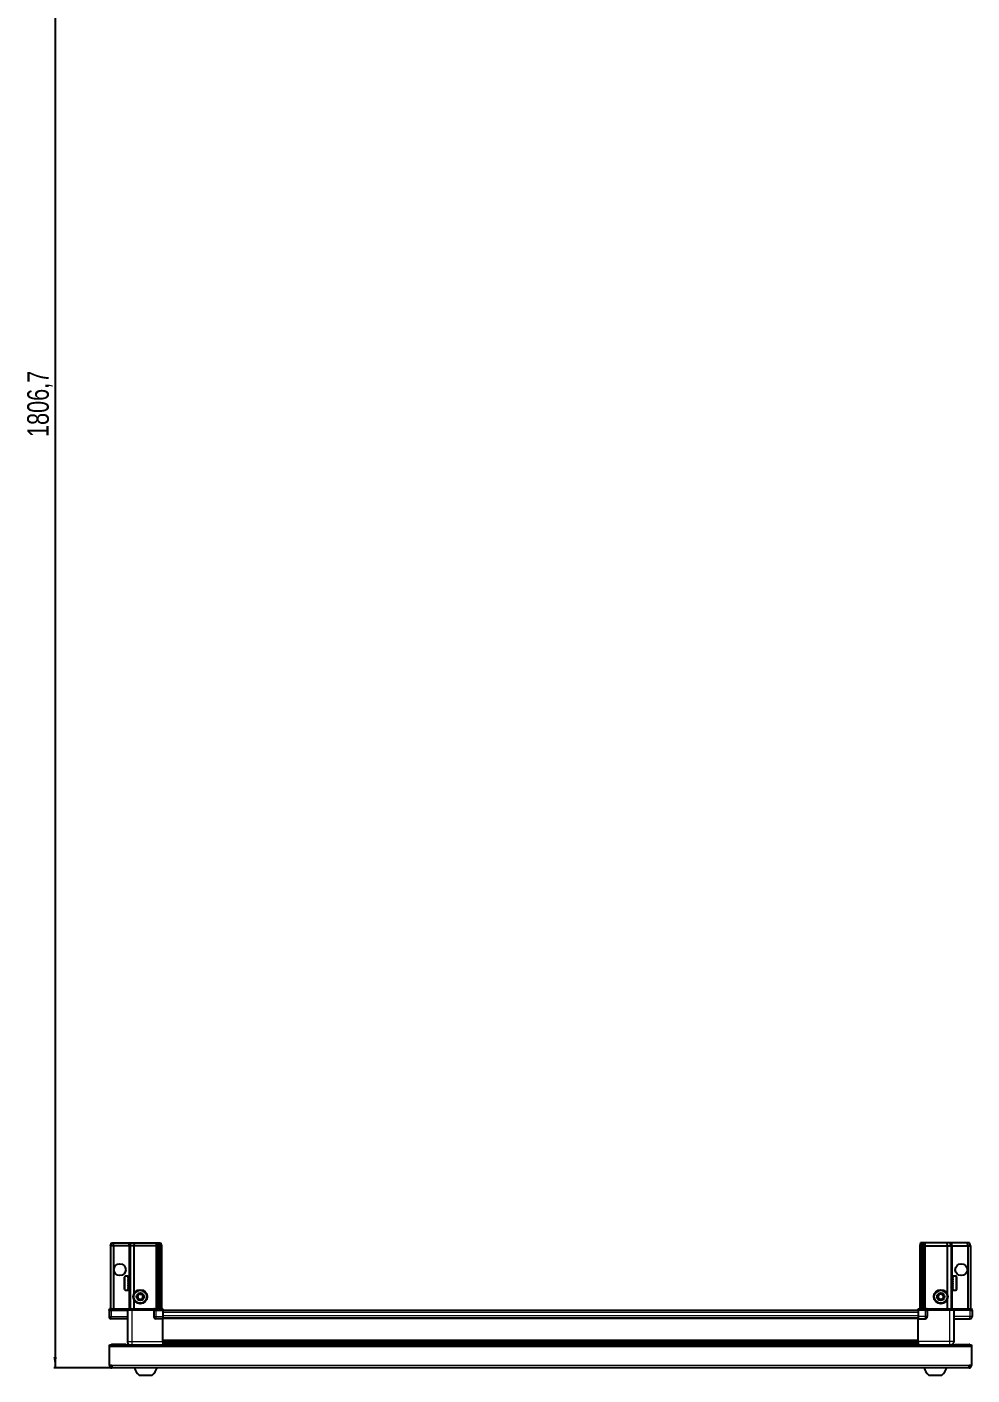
# Model space of a CAD drawing. Header units: millimetres. Extents: x 834 to 4645, y -697 to 1802.
# Drawn here: x 882 to 1758, y -697 to 553 of the extents above; entities that cross this region are included whole.
import ezdxf

# ---------------------------------------------------------------- set-up
doc = ezdxf.new("R2010")
doc.units = ezdxf.units.MM
doc.layers.add('FORMAT', color=7, linetype='Continuous')
doc.styles.add('SLDTEXTSTYLE0', font='TXT', dxfattribs={"width": 0.75})
doc.dimstyles.new('SLDDIMSTYLE0', dxfattribs={"dimtxt": 20, "dimasz": 10, "dimexe": 0, "dimexo": 0.0625, "dimgap": 5, "dimtad": 2, "dimdec": 1, "dimrnd": 1e-09, "dimzin": 12, "dimdsep": 46, "dimtxsty": 'SLDTEXTSTYLE0', "dimsah": 1, "dimcen": 0.09, "dimadec": 0, "dimazin": 3, "dimtfac": 1, "dimtofl": 0, "dimtmove": 0, "dimatfit": 3, "dimfxl": 0, "dimfrac": 2, "dimtolj": 1, "dimtzin": 12, "dimarcsym": 0})

# ---------------------------------------------------------------- blocks, each defined once
blk = doc.blocks.new('_D_8')
at = {"layer": 'FORMAT'}
for p, q in [((959.9, 1116.7), (906.8, 1116.7)), ((907.8, 1116.7), (907.8, -690)), ((960.4, -690), (906.8, -690))]:
    blk.add_line(p, q, dxfattribs=at)
for points in [[(907.8, 1116.7), (906.3, 1106.7), (909.4, 1106.7)], [(907.8, -690), (909.4, -680), (906.3, -680)]]:
    blk.add_solid(points, dxfattribs=at)
at = {"layer": 'FORMAT', "insert": (882, 172.7), "char_height": 20, "attachment_point": 1, "rotation": 90, "style": 'SLDTEXTSTYLE0'}
blk.add_mtext('1806,7', dxfattribs=at)

msp = doc.modelspace()

# ---------------------------------------------------------------- linework, layer by layer
at = {"color": 7, "linetype": 'Continuous', "lineweight": 25}
for p, q in [((959.32, -577.03), (960.13, -574.03)), ((960.13, -574.03), (961.98, -574.03)), ((961.82, -577.03), (961.98, -574.03)), ((961.98, -574.03), (976.32, -574.03)), ((976.32, -574.03), (978.13, -574.03)), ((977.32, -577.03), (978.13, -574.03)), ((978.13, -574.03), (981.16, -574.03)), ((981.16, -574.03), (980.82, -577.03)), ((981.16, -574.03), (1001.32, -574.03)), ((1001.32, -574.03), (1003.13, -574.03)), ((1003.13, -574.03), (1002.32, -577.03)), ((1003.13, -574.03), (1003.87, -574.03)), ((1003.87, -574.03), (1003.32, -577.03)), ((1003.87, -574.03), (1004.37, -574.03)), ((1004.37, -574.03), (1004.82, -577.03)), ((1004.37, -574.03), (1005.52, -574.03)), ((1005.52, -574.03), (1006.32, -577.03)), ((1710.13, -574.03), (1709.32, -577.03)), ((1711.28, -574.03), (1710.13, -574.03)), ((1711.28, -574.03), (1710.82, -577.03)), ((1711.78, -574.03), (1711.28, -574.03)), ((1711.78, -574.03), (1712.32, -577.03)), ((1712.52, -574.03), (1711.78, -574.03)), ((1712.52, -574.03), (1713.32, -577.03)), ((1714.32, -574.03), (1712.52, -574.03)), ((1734.49, -574.03), (1714.32, -574.03)), ((1734.49, -574.03), (1734.82, -577.03)), ((1737.52, -574.03), (1734.49, -574.03)), ((1738.32, -577.03), (1737.52, -574.03)), ((1739.32, -574.03), (1737.52, -574.03)), ((1753.67, -574.03), (1739.32, -574.03)), ((1753.82, -577.03), (1753.67, -574.03)), ((1755.52, -574.03), (1753.67, -574.03)), ((1756.32, -577.03), (1755.52, -574.03)), ((959.32, -577.03), (959.32, -635.33)), ((961.82, -577.03), (959.32, -577.03)), ((961.82, -577.03), (961.82, -635.33)), ((976.32, -577.03), (961.82, -577.03)), ((977.32, -577.03), (976.32, -577.03)), ((977.32, -577.03), (977.32, -635.33)), ((980.82, -577.03), (977.32, -577.03)), ((1001.32, -577.03), (980.82, -577.03)), ((980.82, -577.03), (980.82, -621.53)), ((1002.32, -577.03), (1001.32, -577.03)), ((1003.32, -577.03), (1002.32, -577.03)), ((1002.32, -577.03), (1002.32, -635.33)), ((1004.82, -577.03), (1003.32, -577.03)), ((1003.32, -577.03), (1003.32, -635.33)), ((1004.82, -577.03), (1004.82, -635.33)), ((1006.32, -577.03), (1004.82, -577.03)), ((1006.32, -577.03), (1006.32, -635.33)), ((1709.32, -577.03), (1710.82, -577.03)), ((1709.32, -577.03), (1709.32, -635.33)), ((1710.82, -577.03), (1712.32, -577.03)), ((1710.82, -577.03), (1710.82, -635.33)), ((1712.32, -577.03), (1712.32, -635.33)), ((1712.32, -577.03), (1713.32, -577.03)), ((1713.32, -577.03), (1713.32, -635.33)), ((1713.32, -577.03), (1714.32, -577.03)), ((1714.32, -577.03), (1734.82, -577.03)), ((1734.82, -577.03), (1734.82, -621.53)), ((1734.82, -577.03), (1738.32, -577.03)), ((1738.32, -577.03), (1738.32, -635.33)), ((1738.32, -577.03), (1739.32, -577.03)), ((1739.32, -577.03), (1753.82, -577.03)), ((1753.82, -577.03), (1753.82, -635.33)), ((1753.82, -577.03), (1756.32, -577.03)), ((1756.32, -577.03), (1756.32, -635.33)), ((972.12, -617.23), (972.12, -605.83)), ((975.32, -605.03), (972.92, -605.03)), ((975.32, -605.03), (975.32, -605.03)), ((975.32, -605.03), (975.82, -605.03)), ((975.32, -605.22), (975.82, -605.22)), ((975.32, -605.22), (975.32, -605.44)), ((975.32, -605.44), (975.82, -605.44)), ((975.32, -606.02), (975.82, -606.02)), ((975.32, -606.02), (975.32, -606.44)), ((975.32, -606.44), (975.82, -606.44)), ((975.32, -607.35), (975.82, -607.35)), ((975.32, -607.35), (975.32, -607.94)), ((975.32, -607.94), (975.82, -607.94)), ((975.32, -609.09), (975.82, -609.09)), ((975.32, -609.09), (975.32, -609.79)), ((975.32, -609.79), (975.82, -609.79)), ((975.32, -611.07), (975.82, -611.07)), ((975.32, -611.07), (975.32, -611.81)), ((975.32, -611.22), (975.82, -611.22)), ((975.32, -611.72), (975.82, -611.72)), ((975.32, -611.81), (975.82, -611.81)), ((975.82, -605.22), (975.82, -605.03)), ((975.82, -605.44), (975.82, -605.22)), ((975.82, -606.02), (975.82, -605.44)), ((975.82, -606.44), (975.82, -606.02)), ((975.82, -607.35), (975.82, -606.44)), ((975.92, -607.13), (975.82, -607.13)), ((975.82, -607.94), (975.82, -607.35)), ((975.82, -609.09), (975.82, -607.94)), ((975.82, -609.79), (975.82, -609.09)), ((975.82, -611.07), (975.82, -609.79)), ((975.82, -611.22), (975.82, -611.07)), ((975.82, -611.81), (975.82, -611.72)), ((975.82, -613.1), (975.82, -611.81)), ((975.92, -615.93), (975.92, -607.13)), ((976.81, -608.22), (976.32, -607.53)), ((976.32, -615.53), (976.32, -607.53)), ((977.29, -607.53), (976.81, -608.22)), ((976.81, -614.84), (976.81, -608.22)), ((977.32, -607.53), (977.29, -607.53)), ((977.29, -615.53), (977.29, -607.53)), ((1738.36, -607.53), (1738.32, -607.53)), ((1738.84, -608.22), (1738.36, -607.53)), ((1738.36, -607.53), (1738.36, -615.53)), ((1739.32, -607.53), (1738.84, -608.22)), ((1738.84, -608.22), (1738.84, -614.84)), ((1739.32, -607.53), (1739.32, -615.53)), ((1739.82, -607.13), (1739.72, -607.13)), ((1739.72, -607.13), (1739.72, -615.93)), ((1742.72, -605.03), (1739.82, -605.03)), ((1740.32, -605.03), (1739.82, -605.03)), ((1739.82, -605.03), (1739.82, -605.08)), ((1739.82, -605.08), (1739.82, -605.36)), ((1740.32, -605.08), (1739.82, -605.08)), ((1740.32, -605.36), (1739.82, -605.36)), ((1739.82, -605.36), (1739.82, -605.63)), ((1740.32, -605.63), (1739.82, -605.63)), ((1739.82, -605.63), (1739.82, -606.3)), ((1740.32, -606.3), (1739.82, -606.3)), ((1739.82, -606.3), (1739.82, -606.77)), ((1739.82, -606.77), (1739.82, -607.75)), ((1740.32, -606.77), (1739.82, -606.77)), ((1740.32, -607.75), (1739.82, -607.75)), ((1739.82, -607.75), (1739.82, -608.37)), ((1739.82, -608.37), (1739.82, -609.57)), ((1740.32, -608.37), (1739.82, -608.37)), ((1740.32, -609.57), (1739.82, -609.57)), ((1739.82, -609.57), (1739.82, -610.2)), ((1740.32, -610.2), (1739.82, -610.2)), ((1739.82, -610.28), (1739.82, -611.58)), ((1740.32, -610.28), (1739.82, -610.28)), ((1740.32, -611.58), (1739.82, -611.58)), ((1740.32, -612.06), (1739.82, -612.06)), ((1739.82, -612.06), (1739.82, -612.31)), ((1740.32, -605.08), (1740.32, -605.03)), ((1740.32, -605.63), (1740.32, -605.36)), ((1740.32, -606.77), (1740.32, -606.3)), ((1740.32, -608.37), (1740.32, -607.75)), ((1740.32, -610.28), (1740.32, -609.57)), ((1740.32, -612.31), (1740.32, -611.58)), ((1743.52, -605.83), (1743.52, -617.23)), ((972.92, -618.03), (975.32, -618.03)), ((975.32, -613.1), (975.82, -613.1)), ((975.32, -613.1), (975.32, -613.81)), ((975.32, -613.81), (975.82, -613.81)), ((975.32, -614.97), (975.82, -614.97)), ((975.32, -614.97), (975.32, -615.58)), ((975.32, -615.58), (975.82, -615.58)), ((975.32, -616.51), (975.82, -616.51)), ((975.32, -616.51), (975.32, -616.95)), ((975.32, -616.95), (975.82, -616.95)), ((975.32, -617.55), (975.82, -617.55)), ((975.32, -617.55), (975.32, -617.79)), ((975.32, -617.79), (975.82, -617.79)), ((975.32, -618.01), (975.82, -618.01)), ((975.32, -618.01), (975.32, -618.03)), ((975.32, -618.02), (975.82, -618.02)), ((975.82, -613.81), (975.82, -613.1)), ((975.82, -614.97), (975.82, -613.81)), ((975.82, -615.58), (975.82, -614.97)), ((975.82, -616.51), (975.82, -615.58)), ((975.82, -615.93), (975.92, -615.93)), ((975.82, -616.95), (975.82, -616.51)), ((975.82, -617.55), (975.82, -616.95)), ((975.82, -617.79), (975.82, -617.55)), ((975.82, -618.01), (975.82, -617.79)), ((975.82, -618.02), (975.82, -618.01)), ((976.32, -615.53), (976.81, -614.84)), ((976.81, -614.84), (977.29, -615.53)), ((977.29, -615.53), (977.32, -615.53)), ((1738.32, -615.53), (1738.36, -615.53)), ((1738.36, -615.53), (1738.84, -614.84)), ((1738.84, -614.84), (1739.32, -615.53)), ((1739.72, -615.93), (1739.82, -615.93)), ((1739.82, -612.31), (1739.82, -613.58)), ((1740.32, -612.31), (1739.82, -612.31)), ((1740.32, -613.58), (1739.82, -613.58)), ((1739.82, -613.58), (1739.82, -614.27)), ((1739.82, -614.27), (1739.82, -615.39)), ((1740.32, -614.27), (1739.82, -614.27)), ((1740.32, -615.39), (1739.82, -615.39)), ((1739.82, -615.39), (1739.82, -615.96)), ((1739.82, -615.96), (1739.82, -616.82)), ((1740.32, -615.96), (1739.82, -615.96)), ((1740.32, -616.82), (1739.82, -616.82)), ((1739.82, -616.82), (1739.82, -617.21)), ((1739.82, -617.21), (1739.82, -617.72)), ((1740.32, -617.21), (1739.82, -617.21)), ((1740.32, -617.72), (1739.82, -617.72)), ((1739.82, -617.72), (1739.82, -617.91)), ((1739.82, -617.91), (1739.82, -618.03)), ((1740.32, -617.91), (1739.82, -617.91)), ((1739.82, -618.03), (1742.72, -618.03)), ((1740.32, -614.27), (1740.32, -613.58)), ((1740.32, -615.96), (1740.32, -615.39)), ((1740.32, -617.21), (1740.32, -616.82)), ((1740.32, -617.91), (1740.32, -617.72)), ((958.32, -635.33), (957.82, -636.19)), ((957.82, -636.53), (957.82, -636.19)), ((957.82, -636.53), (959.82, -636.53)), ((957.82, -636.53), (957.82, -642.53)), ((959.82, -635.33), (958.32, -635.33)), ((959.82, -635.33), (974.62, -635.33)), ((974.62, -636.53), (959.82, -636.53)), ((959.82, -636.53), (974.62, -636.53)), ((974.62, -635.33), (974.82, -635.33)), ((974.82, -636.53), (974.62, -636.53)), ((974.82, -636.53), (974.82, -635.33)), ((974.82, -635.33), (978.82, -635.33)), ((978.82, -636.53), (974.82, -636.53)), ((974.82, -636.53), (974.82, -665.53)), ((978.82, -635.33), (999.12, -635.33)), ((999.12, -636.53), (978.82, -636.53)), ((980.82, -626.53), (980.82, -635.33)), ((999.12, -635.33), (999.32, -635.33)), ((999.32, -636.53), (999.12, -636.53)), ((999.32, -636.53), (999.32, -635.33)), ((1000, -635.33), (999.32, -635.33)), ((999.32, -636.53), (1001.32, -636.53)), ((999.32, -636.53), (999.32, -642.53)), ((1000, -635.33), (1007.82, -635.33)), ((1007.82, -636.19), (1001.32, -636.19)), ((1007.82, -636.53), (1001.32, -636.53)), ((1001.32, -636.53), (1007.82, -636.53)), ((1007.82, -635.33), (1007.82, -636.19)), ((1007.82, -636.19), (1007.82, -636.19)), ((1007.82, -636.53), (1007.82, -636.19)), ((1007.82, -636.53), (1007.82, -636.53)), ((1007.82, -636.53), (1007.82, -642.53)), ((1707.82, -636.68), (1007.82, -636.68)), ((1707.82, -636.19), (1707.82, -635.33)), ((1707.82, -635.33), (1715.65, -635.33)), ((1714.32, -636.19), (1707.82, -636.19)), ((1707.82, -636.53), (1707.82, -636.19)), ((1714.32, -636.53), (1707.82, -636.53)), ((1707.82, -636.53), (1707.82, -642.53)), ((1714.32, -636.53), (1716.32, -636.53)), ((1716.32, -636.53), (1714.32, -636.53)), ((1716.32, -635.33), (1715.65, -635.33)), ((1716.32, -636.53), (1716.32, -635.33)), ((1716.32, -635.33), (1716.52, -635.33)), ((1716.52, -636.53), (1716.32, -636.53)), ((1716.32, -636.53), (1716.32, -642.53)), ((1716.52, -635.33), (1736.82, -635.33)), ((1736.82, -636.53), (1716.52, -636.53)), ((1734.82, -626.53), (1734.82, -635.33)), ((1736.82, -635.33), (1740.82, -635.33)), ((1740.82, -636.53), (1736.82, -636.53)), ((1740.82, -636.53), (1740.82, -635.33)), ((1740.82, -635.33), (1741.02, -635.33)), ((1741.02, -636.53), (1740.82, -636.53)), ((1740.82, -636.53), (1740.82, -665.53)), ((1741.02, -635.33), (1755.82, -635.33)), ((1755.82, -636.53), (1741.02, -636.53)), ((1757.32, -635.33), (1755.82, -635.33)), ((1755.82, -636.53), (1757.82, -636.53)), ((1757.82, -636.19), (1757.32, -635.33)), ((1757.82, -636.19), (1757.32, -635.33)), ((1757.82, -636.53), (1757.82, -636.19)), ((1757.82, -636.53), (1757.82, -636.19)), ((1757.82, -636.53), (1757.82, -636.53)), ((1757.82, -636.53), (1757.82, -642.53)), ((974.82, -644.53), (959.82, -644.53)), ((1007.82, -644.53), (1001.32, -644.53)), ((1007.82, -642.53), (1007.82, -644.53)), ((1707.82, -643.88), (1007.82, -643.88)), ((1007.82, -665.53), (1007.82, -644.53)), ((1707.82, -642.53), (1707.82, -644.53)), ((1707.82, -644.53), (1714.32, -644.53)), ((1707.82, -665.53), (1707.82, -644.53)), ((1740.82, -644.53), (1755.82, -644.53)), ((958.32, -668.53), (1757.32, -668.53)), ((958.32, -670.63), (958.32, -668.53)), ((958.32, -687.93), (958.32, -670.63)), ((973.32, -668.43), (960.42, -668.43)), ((973.32, -668.43), (973.32, -668.53)), ((1007.82, -666.55), (1707.82, -666.55)), ((1007.82, -666.59), (1707.82, -666.59)), ((1031.7, -668.38), (1007.82, -668.38)), ((1026.32, -668.53), (1026.32, -668.38)), ((1026.36, -668.53), (1026.36, -668.38)), ((1026.63, -668.53), (1026.63, -668.38)), ((1026.9, -668.53), (1026.9, -668.38)), ((1027.55, -668.53), (1027.55, -668.38)), ((1028.01, -668.53), (1028.01, -668.38)), ((1028.98, -668.53), (1028.98, -668.38)), ((1029.6, -668.53), (1029.6, -668.38)), ((1030.78, -668.53), (1030.78, -668.38)), ((1031.44, -668.53), (1031.44, -668.38)), ((1031.5, -668.53), (1031.5, -668.38)), ((1032.79, -668.38), (1031.7, -668.38)), ((1033.52, -668.38), (1032.79, -668.38)), ((1032.79, -668.53), (1032.79, -668.38)), ((1032.79, -668.38), (1032.79, -668.38)), ((1032.8, -668.53), (1032.8, -668.38)), ((1033.3, -668.53), (1033.3, -668.38)), ((1033.53, -668.38), (1033.52, -668.38)), ((1033.53, -668.53), (1033.53, -668.38)), ((1033.95, -668.38), (1033.53, -668.38)), ((1681.7, -668.38), (1033.95, -668.38)), ((1034.8, -668.53), (1034.8, -668.38)), ((1035.49, -668.53), (1035.49, -668.38)), ((1036.62, -668.53), (1036.62, -668.38)), ((1037.19, -668.53), (1037.19, -668.38)), ((1038.06, -668.53), (1038.06, -668.38)), ((1038.47, -668.53), (1038.47, -668.38)), ((1039, -668.53), (1039, -668.38)), ((1039.19, -668.53), (1039.19, -668.38)), ((1039.32, -668.53), (1039.32, -668.38)), ((1676.33, -668.53), (1676.33, -668.38)), ((1676.5, -668.53), (1676.5, -668.38)), ((1676.71, -668.53), (1676.71, -668.38)), ((1677.27, -668.53), (1677.27, -668.38)), ((1677.69, -668.53), (1677.69, -668.38)), ((1678.58, -668.53), (1678.58, -668.38)), ((1679.17, -668.53), (1679.17, -668.38)), ((1680.31, -668.53), (1680.31, -668.38)), ((1681.01, -668.53), (1681.01, -668.38)), ((1682.29, -668.38), (1681.7, -668.38)), ((1683.02, -668.38), (1682.29, -668.38)), ((1682.29, -668.53), (1682.29, -668.38)), ((1682.29, -668.38), (1682.29, -668.38)), ((1682.46, -668.53), (1682.46, -668.38)), ((1682.96, -668.53), (1682.96, -668.38)), ((1683.03, -668.38), (1683.02, -668.38)), ((1683.03, -668.53), (1683.03, -668.38)), ((1683.95, -668.38), (1683.03, -668.38)), ((1707.82, -668.38), (1683.95, -668.38)), ((1684.32, -668.53), (1684.32, -668.38)), ((1685.02, -668.53), (1685.02, -668.38)), ((1686.2, -668.53), (1686.2, -668.38)), ((1686.81, -668.53), (1686.81, -668.38)), ((1687.75, -668.53), (1687.75, -668.38)), ((1688.2, -668.53), (1688.2, -668.38)), ((1688.82, -668.53), (1688.82, -668.38)), ((1689.07, -668.53), (1689.07, -668.38)), ((1689.3, -668.53), (1689.3, -668.38)), ((1689.32, -668.53), (1689.32, -668.38)), ((1742.32, -668.43), (1755.22, -668.43)), ((1742.32, -668.43), (1742.32, -668.53)), ((1757.32, -668.53), (1757.32, -670.63)), ((1757.32, -670.63), (1757.32, -687.93)), ((960.42, -687.93), (958.32, -687.93)), ((960.42, -687.93), (960.42, -690.03)), ((1755.22, -690.03), (960.42, -690.03)), ((985.82, -696.63), (997.82, -696.63)), ((1717.82, -696.63), (1729.82, -696.63)), ((1757.32, -687.93), (1755.22, -687.93)), ((1755.22, -690.03), (1755.22, -687.93))]:
    msp.add_line(p, q, dxfattribs=at)
at = {"color": 8, "linetype": 'Continuous', "lineweight": 18}
for p, q in [((976.32, -577.03), (976.32, -574.03)), ((1001.32, -574.03), (1001.32, -577.03)), ((1714.32, -574.03), (1714.32, -577.03)), ((1739.32, -577.03), (1739.32, -574.03)), ((976.32, -577.03), (976.32, -607.53)), ((1001.32, -577.03), (1001.32, -635.33)), ((1714.32, -577.03), (1714.32, -635.33)), ((1739.32, -577.03), (1739.32, -607.53)), ((972.92, -618.03), (972.92, -605.03)), ((1742.72, -605.03), (1742.72, -618.03)), ((976.32, -615.53), (976.32, -635.33)), ((1739.32, -615.53), (1739.32, -635.33)), ((959.82, -636.53), (959.82, -635.33)), ((959.82, -636.53), (959.82, -642.53)), ((974.62, -636.53), (974.62, -635.33)), ((978.82, -636.53), (978.82, -635.33)), ((978.82, -636.53), (978.82, -665.53)), ((999.12, -636.53), (999.12, -635.33)), ((1001.32, -636.53), (1001.32, -636.19)), ((1001.32, -636.53), (1001.32, -642.53)), ((1007.82, -636.53), (1007.82, -636.19)), ((1714.32, -636.53), (1714.32, -636.19)), ((1714.32, -636.53), (1714.32, -642.53)), ((1716.52, -635.33), (1716.52, -636.53)), ((1736.82, -636.53), (1736.82, -635.33)), ((1736.82, -636.53), (1736.82, -665.53)), ((1741.02, -635.33), (1741.02, -636.53)), ((1755.82, -636.53), (1755.82, -635.33)), ((1755.82, -636.53), (1755.82, -642.53)), ((957.82, -642.53), (959.82, -642.53)), ((959.82, -642.53), (974.82, -642.53)), ((959.82, -644.53), (959.82, -642.53)), ((999.32, -642.53), (1001.32, -642.53)), ((1001.32, -642.53), (1007.82, -642.53)), ((1001.32, -642.53), (1001.32, -644.53)), ((1707.82, -638.68), (1007.82, -638.68)), ((1707.82, -641.88), (1007.82, -641.88)), ((1707.82, -644.53), (1007.82, -644.53)), ((1714.32, -642.53), (1707.82, -642.53)), ((1714.32, -642.53), (1714.32, -644.53)), ((1716.32, -642.53), (1714.32, -642.53)), ((1755.82, -642.53), (1740.82, -642.53)), ((1757.82, -642.53), (1755.82, -642.53)), ((1755.82, -644.53), (1755.82, -642.53)), ((1757.32, -670.63), (958.32, -670.63)), ((960.42, -668.53), (960.42, -668.43)), ((978.82, -665.53), (1007.82, -665.53)), ((1007.82, -663.93), (1707.82, -663.93)), ((1707.82, -665.34), (1007.82, -665.34)), ((1007.82, -667.79), (1707.82, -667.79)), ((1736.82, -665.53), (1707.82, -665.53)), ((1755.22, -668.53), (1755.22, -668.43)), ((1755.22, -687.93), (960.42, -687.93))]:
    msp.add_line(p, q, dxfattribs=at)
at = {"color": 7, "linetype": 'Continuous', "lineweight": 25, "flags": 128}
for points in [[(960.42, -668.43), (960.01, -668.47), (959.78, -668.53)], [(1755.86, -668.53), (1755.63, -668.47), (1755.22, -668.43)]]:
    msp.add_lwpolyline(points, dxfattribs=at)
at = {"color": 7, "linetype": 'Continuous', "lineweight": 25}
for centre, radius in [((967.82, -599.03), 5.5), ((1747.82, -599.03), 5.5), ((986.82, -624.03), 6.5), ((986.82, -624.03), 3.46), ((1728.82, -624.03), 6.5), ((1728.82, -624.03), 3.46)]:
    msp.add_circle(centre, radius, dxfattribs=at)
at = {"color": 8, "linetype": 'Continuous', "lineweight": 18}
for centre in [(986.82, -624.03), (1728.82, -624.03)]:
    msp.add_circle(centre, 5.7, dxfattribs=at)
at = {"color": 7, "linetype": 'Continuous', "lineweight": 25}
for centre, radius, start, end in [((972.92, -605.83), 0.8, 90, 180), ((976.32, -607.13), 0.4, 180, 270), ((1739.32, -607.13), 0.4, 270, 0), ((1742.72, -605.83), 0.8, 360, 90), ((972.92, -617.23), 0.8, 180, 270), ((976.32, -615.93), 0.4, 90, 180), ((986.82, -624.03), 2.5, 147.37605, 207.37605), ((986.82, -624.03), 2.5, 87.37605, 147.37605), ((986.82, -624.03), 2.5, 27.37605, 87.37605), ((986.82, -624.03), 2.5, 327.37605, 27.37605), ((1728.82, -624.03), 2.5, 134.67671, 194.67671), ((1728.82, -624.03), 2.5, 194.67671, 254.67671), ((1728.82, -624.03), 2.5, 74.67671, 134.67671), ((1728.82, -624.03), 2.5, 14.67671, 74.67671), ((1728.82, -624.03), 2.5, 314.67671, 14.67671), ((1739.32, -615.93), 0.4, 360, 90), ((1742.72, -617.23), 0.8, 270, 0), ((986.82, -624.03), 2.5, 207.37605, 267.37605), ((986.82, -624.03), 2.5, 267.37605, 327.37605), ((1728.82, -624.03), 2.5, 254.67671, 314.67671), ((959.82, -642.53), 2, 180, 270), ((1001.32, -642.53), 2, 180, 270), ((1714.32, -642.53), 2, 270, 0), ((1755.82, -642.53), 2, 270, 0), ((960.42, -687.93), 2.1, 180, 270), ((960.42, -687.93), 0.6, 180, 270), ((992.85, -687), 11.91, 194.70035, 233.8734), ((990.8, -687), 11.91, 306.1266, 345.29965), ((1724.85, -687), 11.91, 194.70035, 233.8734), ((1722.8, -687), 11.91, 306.1266, 345.29965), ((1755.22, -687.93), 2.1, 270, 0), ((1755.22, -687.93), 0.6, 270, 0)]:
    msp.add_arc(centre, radius, start, end, dxfattribs=at)
for centre, start_param, end_param in [((1001.32, -632.73), 2.4188584, 3.1415927), ((1714.32, -632.73), 3.1415927, 3.8643269)]:
    msp.add_ellipse(centre, major_axis=(0, 3.46), ratio=0.5773503, start_param=start_param, end_param=end_param, dxfattribs=at)
for points, knots in [([(983.94, -623.9), (984.22, -623.46), (984.74, -622.65), (985.26, -621.84), (985.5, -621.46)], [0, 0, 0, 0, 0.5346859, 1, 1, 1, 1]), ([(985.27, -626.46), (985.21, -626.35), (984.94, -625.82), (984.48, -624.93), (984.1, -624.2), (983.94, -623.9)], [0, 0, 0, 0, 0.1331247, 0.6370994, 1, 1, 1, 1]), ([(985.5, -621.46), (986.01, -621.49), (986.98, -621.53), (987.93, -621.58), (988.38, -621.6)], [0, 0, 0, 0, 0.5346859, 1, 1, 1, 1]), ([(989.71, -624.16), (989.43, -624.59), (988.91, -625.41), (988.39, -626.22), (988.15, -626.59)], [0, 0, 0, 0, 0.5346859, 1, 1, 1, 1]), ([(988.38, -621.6), (988.54, -621.9), (988.92, -622.63), (989.38, -623.52), (989.65, -624.05), (989.71, -624.16)], [0, 0, 0, 0, 0.3629006, 0.8668753, 1, 1, 1, 1]), ([(1726.04, -623.26), (1726.41, -622.9), (1727.09, -622.22), (1727.78, -621.55), (1728.09, -621.24)], [0, 0, 0, 0, 0.53468586, 1, 1, 1, 1]), ([(1726.77, -626.06), (1726.68, -625.72), (1726.48, -624.93), (1726.22, -623.96), (1726.07, -623.39), (1726.04, -623.26)], [0, 0, 0, 0, 0.3629006, 0.8668753, 1, 1, 1, 1]), ([(1728.09, -621.24), (1728.59, -621.37), (1729.52, -621.63), (1730.45, -621.88), (1730.88, -622)], [0, 0, 0, 0, 0.5346859, 1, 1, 1, 1]), ([(1730.88, -622), (1730.91, -622.12), (1731.06, -622.7), (1731.31, -623.66), (1731.52, -624.46), (1731.61, -624.79)], [0, 0, 0, 0, 0.1331247, 0.6370994, 1, 1, 1, 1]), ([(988.15, -626.59), (987.64, -626.57), (986.67, -626.52), (985.71, -626.48), (985.27, -626.46)], [0, 0, 0, 0, 0.5346859, 1, 1, 1, 1]), ([(1729.56, -626.82), (1729.06, -626.68), (1728.13, -626.43), (1727.2, -626.18), (1726.77, -626.06)], [0, 0, 0, 0, 0.5346859, 1, 1, 1, 1]), ([(1731.61, -624.79), (1731.24, -625.15), (1730.56, -625.83), (1729.87, -626.51), (1729.56, -626.82)], [0, 0, 0, 0, 0.53468586, 1, 1, 1, 1]), ([(974.82, -665.53), (974.87, -665.97), (974.94, -666.64), (975.38, -667.46), (975.84, -668.01), (976.24, -668.37), (976.5, -668.5), (976.55, -668.53)], [0, 0, 0, 0, 0.36301846, 0.55843766, 0.75800394, 0.95757021, 1, 1, 1, 1]), ([(1007.82, -665.53), (1007.82, -665.92), (1007.82, -666.71), (1007.82, -667.73), (1007.82, -668.36), (1007.82, -668.52), (1007.82, -668.53)], [0, 0, 0, 0, 0.3255201, 0.6510403, 0.9765604, 1, 1, 1, 1]), ([(1707.82, -665.53), (1707.82, -665.92), (1707.82, -666.71), (1707.82, -667.73), (1707.82, -668.36), (1707.82, -668.52), (1707.82, -668.53)], [0, 0, 0, 0, 0.3255201, 0.6510403, 0.9765604, 1, 1, 1, 1]), ([(1740.82, -665.53), (1740.78, -665.97), (1740.71, -666.64), (1740.27, -667.46), (1739.81, -668.01), (1739.41, -668.37), (1739.15, -668.5), (1739.1, -668.53)], [0, 0, 0, 0, 0.3630185, 0.5584377, 0.7580039, 0.9575702, 1, 1, 1, 1])]:
    msp.add_open_spline(points, degree=3, knots=knots, dxfattribs=at)
at = {"color": 8, "linetype": 'Continuous', "lineweight": 18}
for points in [[(974.82, -665.53), (974.88, -665.53), (975, -665.53), (975.93, -665.53), (977.25, -665.53), (978.3, -665.53), (978.82, -665.53)], [(1740.82, -665.53), (1740.76, -665.53), (1740.64, -665.53), (1739.72, -665.53), (1738.4, -665.53), (1737.35, -665.53), (1736.82, -665.53)]]:
    msp.add_open_spline(points, degree=3, dxfattribs=at)
for points, knots in [([(978.82, -665.53), (978.82, -665.97), (978.82, -666.64), (978.82, -667.46), (978.82, -668.01), (978.82, -668.37), (978.82, -668.5), (978.82, -668.53)], [0, 0, 0, 0, 0.36301846, 0.55843766, 0.75800394, 0.95757021, 1, 1, 1, 1]), ([(1736.82, -665.53), (1736.82, -665.97), (1736.82, -666.64), (1736.82, -667.46), (1736.82, -668.01), (1736.82, -668.37), (1736.82, -668.5), (1736.82, -668.53)], [0, 0, 0, 0, 0.3630185, 0.5584377, 0.7580039, 0.9575702, 1, 1, 1, 1])]:
    msp.add_open_spline(points, degree=3, knots=knots, dxfattribs=at)

# ---------------------------------------------------------------- dimensions: what is measured, and where the dimension line sits
at = {"layer": 'FORMAT'}
dim = msp.add_linear_dim(base=(907.82, -690.03), p1=(959.92, 1116.67), p2=(960.42, -690.03), angle=90, dimstyle='SLDDIMSTYLE0', dxfattribs=at)
dim.commit()
dim.dimension.update_dxf_attribs({"geometry": '_D_8', "text_midpoint": (907.82, 213.32), "dimtype": 160})

doc.saveas('drawing.dxf')
